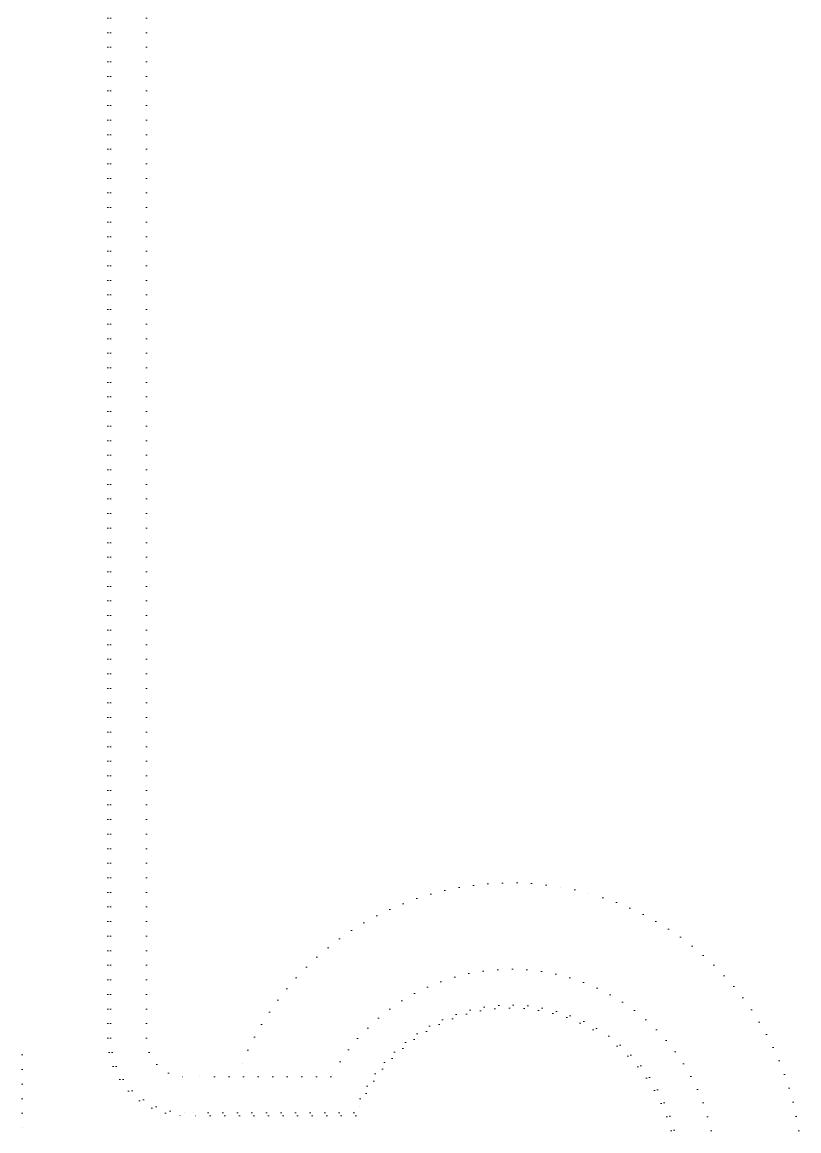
# Model space of a CAD drawing. Extents: x -5598 to 26293, y -3808 to 13850.
# Drawn here: x 22289 to 26293, y -3808 to 1906 of the extents above; entities that cross this region are included whole.
import ezdxf

# ---------------------------------------------------------------- set-up
doc = ezdxf.new("R2010")
doc.units = 0
doc.header["$LTSCALE"] = 100
doc.header["$MEASUREMENT"] = 0
doc.linetypes.add('DOT', pattern=[0.25, 0, -0.25])
doc.layers.add('YOLLAR', color=7, linetype='Continuous', lineweight=15)

# ---------------------------------------------------------------- blocks, each defined once
blk = doc.blocks.new('*U550')
at = {"color": 0, "linetype": 'ByBlock', "ltscale": 3}
for p, q in [((17049.9, -15650), (17049.9, -7740)), ((16864.9, -15650), (16864.9, -7825)), ((16849.9, -15650), (16849.9, -7840)), ((18000.9, -15850), (17249.9, -15850)), ((18118.9, -16035), (17249.9, -16035)), ((18129.3, -16050), (17249.9, -16050))]:
    blk.add_line(p, q, dxfattribs=at)
at = {"color": 16, "linetype": 'ByBlock', "ltscale": 3}
blk.add_line((16408.6, -15736.8), (16408.6, -16127.6), dxfattribs=at)
at = {"color": 0, "linetype": 'ByBlock', "ltscale": 3}
for centre, radius, start, end in [((18929.9, -16350), 1500, 8.5251, 160.5288), ((18929.9, -16350), 1055, 12.1676, 151.7101), ((18929.9, -16350), 870, 15.0745, 158.7727), ((18929.9, -16350), 855, 15.0745, 159.459), ((17249.9, -15650), 400, 180, 270), ((17249.9, -15650), 385, 180, 270), ((17249.9, -15650), 200, 180, 270)]:
    blk.add_arc(centre, radius, start, end, dxfattribs=at)

msp = doc.modelspace()

# ---------------------------------------------------------------- block references
at = {"layer": 'YOLLAR', "color": 9, "linetype": 'DOT'}
msp.add_blockref('*U550', (5880, 12320.00004), dxfattribs=at)

doc.saveas('drawing.dxf')
